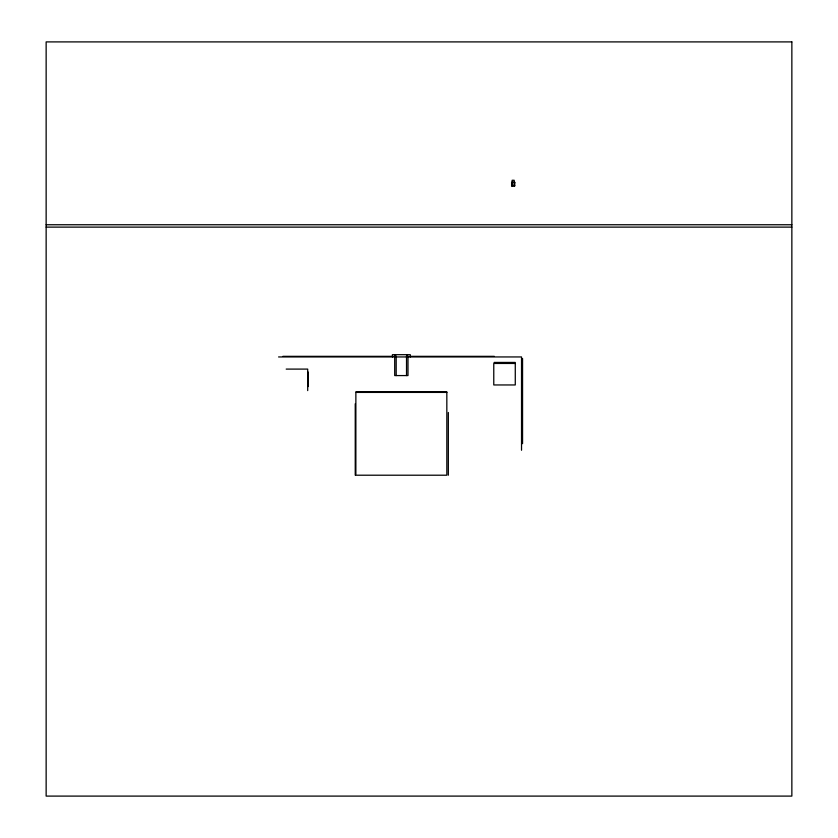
<?xml version="1.0" encoding="UTF-8"?>
<svg xmlns="http://www.w3.org/2000/svg" width="838" height="838" viewBox="0 0 838 838"><rect width="100%" height="100%" fill="white"/><g stroke="black" fill="none" stroke-linecap="round" stroke-linejoin="round"><path stroke-width="1.26" d="M511.609 182.967L512.144 186.078L512.133 180.275L514.197 180.275L514.197 186.078M514.197 182.967L514.731 182.967M511.609 185.376L514.731 185.376M46.142 224.752L791.858 224.752M46.142 227.119L791.858 227.119M282.877 356.339L393.127 356.339M410.096 356.339L494.315 356.339M278.572 356.946L521.529 356.946L521.529 450.247M494.106 362.435L515.276 362.435M286.198 369.097L307.703 369.097L307.703 390.602M355.867 391.786L446.832 391.786M522.556 358.475L522.556 443.669M448.33 412.495L448.33 475.209M410.285 356.946L410.285 354.684L392.414 354.684L392.414 356.946M407.991 355.993L407.991 375.571L394.708 375.571L394.708 355.993M407.341 354.684L407.341 356.946M406.524 355.993L406.524 375.571M396.185 355.993L396.185 375.571M395.358 354.684L395.358 356.946M355.239 403.769L355.239 475.209M308.279 372.093L308.279 386.559M791.858 41.9L46.142 41.9L46.142 796.1L791.858 796.1L791.858 41.9M514.731 182.265L511.609 182.265L511.609 186.078L514.731 186.078L514.731 182.265M515.276 363.451L493.771 363.451L493.771 384.956L515.276 384.956L515.276 363.451M446.832 392.414L355.867 392.414L355.867 475.209L446.832 475.209L446.832 392.414"/></g></svg>
